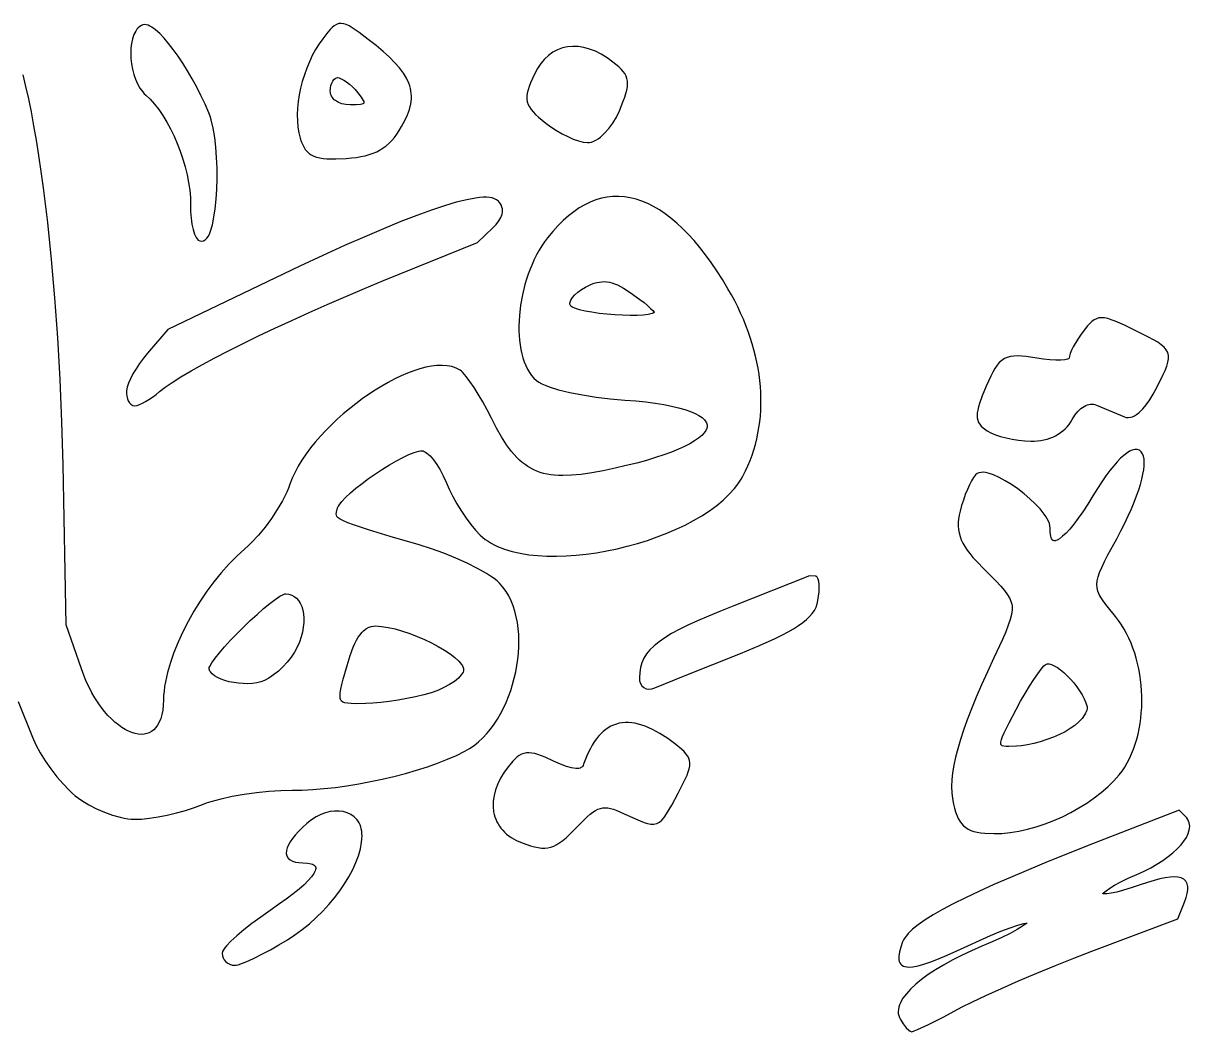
# Model space of a CAD drawing. Extents: x -592 to 638, y 287 to 852.
# Drawn here: x 32.6 to 92.4, y 593.5 to 645.1 of the extents above; entities that cross this region are included whole.
import ezdxf

# ---------------------------------------------------------------- set-up
doc = ezdxf.new("R2010")
doc.units = 0
doc.layers.add('COUCHE_1', color=18, linetype='CONTINUOUS')

msp = doc.modelspace()

# ---------------------------------------------------------------- linework, layer by layer
at = {"layer": 'COUCHE_1'}
for points in [[(42.444, 635.635), (42.493, 636.12), (42.525, 636.636), (42.54, 637.171), (42.537, 637.716), (42.516, 638.258), (42.475, 638.787), (42.416, 639.291), (42.336, 639.76), (42.235, 640.181), (42.176, 640.372), (42.112, 640.547), (41.921, 640.993), (41.714, 641.436), (41.494, 641.871), (41.263, 642.295), (41.024, 642.703), (40.781, 643.092), (40.536, 643.458), (40.292, 643.796), (40.053, 644.103), (39.821, 644.375), (39.598, 644.608), (39.387, 644.798), (39.191, 644.941), (39.095, 644.996), (39.003, 645.036), (38.912, 645.062), (38.823, 645.071), (38.735, 645.06), (38.657, 645.027), (38.573, 644.969), (38.5, 644.902), (38.434, 644.827), (38.374, 644.741), (38.277, 644.554), (38.202, 644.34), (38.15, 644.106), (38.12, 643.856), (38.11, 643.595), (38.12, 643.326), (38.149, 643.054), (38.198, 642.784), (38.266, 642.52), (38.353, 642.266), (38.459, 642.028), (38.583, 641.809), (38.726, 641.616), (38.807, 641.528), (38.888, 641.453), (39.115, 641.239), (39.336, 640.993), (39.552, 640.715), (39.762, 640.408), (39.962, 640.077), (40.153, 639.724), (40.333, 639.354), (40.499, 638.97), (40.65, 638.576), (40.786, 638.176), (40.904, 637.773), (41.002, 637.371), (41.08, 636.973), (41.137, 636.583), (41.17, 636.206), (41.178, 635.841), (41.183, 635.483), (41.207, 635.144), (41.248, 634.836), (41.305, 634.564), (41.376, 634.335), (41.462, 634.156), (41.515, 634.081), (41.575, 634.022), (41.647, 633.98), (41.73, 633.963), (41.837, 633.982), (41.931, 634.037), (42.011, 634.116), (42.08, 634.217), (42.142, 634.336), (42.198, 634.475), (42.297, 634.801), (42.379, 635.192)], [(49.028, 645.117), (48.9, 645.134), (48.776, 645.123), (48.658, 645.081), (48.547, 645.014), (48.44, 644.924), (48.332, 644.812), (48.217, 644.679), (47.955, 644.344), (47.763, 644.076), (47.584, 643.788), (47.419, 643.484), (47.268, 643.166), (47.132, 642.837), (47.012, 642.5), (46.908, 642.157), (46.82, 641.811), (46.749, 641.465), (46.697, 641.121), (46.663, 640.782), (46.648, 640.45), (46.653, 640.129), (46.678, 639.82), (46.725, 639.526), (46.794, 639.251), (46.849, 639.084), (46.91, 638.934), (46.979, 638.797), (47.058, 638.674), (47.148, 638.565), (47.251, 638.47), (47.367, 638.39), (47.497, 638.324), (47.642, 638.272), (47.801, 638.233), (47.977, 638.206), (48.171, 638.189), (48.385, 638.182), (48.62, 638.183), (49.159, 638.211), (49.427, 638.234), (49.678, 638.264), (49.913, 638.303), (50.133, 638.35), (50.341, 638.407), (50.535, 638.474), (50.719, 638.553), (50.891, 638.643), (51.054, 638.745), (51.208, 638.86), (51.354, 638.988), (51.492, 639.129), (51.624, 639.285), (51.751, 639.454), (51.875, 639.639), (51.996, 639.839), (52.161, 640.146), (52.295, 640.441), (52.396, 640.725), (52.464, 641.001), (52.495, 641.27), (52.497, 641.405), (52.49, 641.538), (52.473, 641.67), (52.447, 641.801), (52.411, 641.932), (52.365, 642.063), (52.245, 642.322), (52.085, 642.583), (51.886, 642.847), (51.648, 643.117), (51.369, 643.396), (51.049, 643.686), (50.686, 643.99), (50.281, 644.309), (49.818, 644.659), (49.457, 644.912), (49.302, 645.005), (49.161, 645.073)], [(62.225, 643.55), (61.926, 643.7), (61.63, 643.815), (61.339, 643.896), (61.053, 643.943), (60.773, 643.955), (60.502, 643.931), (60.24, 643.874), (59.99, 643.781), (59.752, 643.654), (59.529, 643.493), (59.321, 643.3), (59.131, 643.073), (58.958, 642.815), (58.805, 642.526), (58.61, 642.089), (58.536, 641.898), (58.479, 641.723), (58.44, 641.559), (58.419, 641.405), (58.419, 641.258), (58.439, 641.116), (58.482, 640.98), (58.547, 640.848), (58.633, 640.719), (58.74, 640.591), (58.867, 640.46), (59.016, 640.324), (59.38, 640.024), (59.646, 639.827), (59.929, 639.643), (60.22, 639.475), (60.511, 639.327), (60.793, 639.204), (61.059, 639.109), (61.303, 639.045), (61.517, 639.019), (61.626, 639.026), (61.736, 639.052), (61.847, 639.093), (61.958, 639.15), (62.07, 639.22), (62.182, 639.304), (62.402, 639.503), (62.616, 639.745), (62.818, 640.023), (63.002, 640.329), (63.161, 640.657), (63.36, 641.141), (63.436, 641.351), (63.497, 641.541), (63.542, 641.716), (63.57, 641.878), (63.581, 642.029), (63.573, 642.171), (63.545, 642.306), (63.498, 642.434), (63.431, 642.556), (63.346, 642.673), (63.243, 642.788), (63.122, 642.905), (62.828, 643.148), (62.526, 643.366)], [(49.962, 640.992), (49.886, 640.976), (49.661, 640.956), (49.357, 640.954), (49.135, 640.971), (48.935, 641.015), (48.76, 641.083), (48.609, 641.172), (48.548, 641.221), (48.493, 641.275), (48.447, 641.333), (48.408, 641.393), (48.378, 641.456), (48.357, 641.522), (48.344, 641.59), (48.34, 641.662), (48.351, 641.809), (48.377, 641.945), (48.418, 642.067), (48.469, 642.17), (48.528, 642.251), (48.591, 642.308), (48.653, 642.34), (48.715, 642.35), (48.795, 642.336), (48.905, 642.294), (49.034, 642.224), (49.175, 642.13), (49.323, 642.014), (49.471, 641.882), (49.615, 641.736), (49.751, 641.579), (49.92, 641.358), (50.027, 641.187), (50.053, 641.127), (50.064, 641.082), (50.064, 641.057), (50.06, 641.044), (50.047, 641.03), (50.017, 641.012)], [(57.07, 635.875), (57.018, 635.95), (56.954, 636.022), (56.868, 636.091), (56.762, 636.145), (56.64, 636.183), (56.502, 636.207), (56.349, 636.218), (56.179, 636.217), (55.993, 636.204), (55.789, 636.179), (55.331, 636.094), (54.801, 635.963), (54.199, 635.785), (53.526, 635.561), (52.78, 635.29), (51.962, 634.973), (51.072, 634.609), (50.109, 634.199), (49.073, 633.742), (47.964, 633.239), (46.783, 632.69), (45.529, 632.093), (40.018, 629.448), (38.973, 628.228), (38.764, 627.97), (38.566, 627.702), (38.386, 627.432), (38.228, 627.169), (38.095, 626.918), (37.992, 626.687), (37.923, 626.48), (37.894, 626.306), (37.896, 626.158), (37.914, 626.022), (37.945, 625.897), (37.99, 625.785), (38.049, 625.687), (38.124, 625.608), (38.216, 625.552), (38.321, 625.53), (38.437, 625.548), (38.566, 625.593), (38.712, 625.662), (38.874, 625.751), (39.046, 625.858), (39.226, 625.98), (39.409, 626.115), (39.587, 626.258), (39.876, 626.482), (40.244, 626.734), (40.689, 627.013), (41.204, 627.317), (41.785, 627.642), (42.426, 627.987), (43.123, 628.348), (43.87, 628.724), (44.663, 629.111), (45.496, 629.508), (46.364, 629.911), (47.264, 630.319), (48.188, 630.729), (49.134, 631.139), (50.095, 631.545), (51.068, 631.946), (55.878, 633.905), (56.674, 634.646), (56.847, 634.825), (56.986, 635.005), (57.086, 635.185), (57.147, 635.362), (57.162, 635.454), (57.167, 635.542), (57.159, 635.63), (57.141, 635.715), (57.111, 635.797)], [(62.263, 631.893), (62.389, 631.896), (62.516, 631.887), (62.644, 631.866), (62.776, 631.832), (62.913, 631.785), (63.057, 631.724), (63.207, 631.65), (63.366, 631.561), (63.716, 631.34), (64.208, 630.988), (64.422, 630.821), (64.607, 630.665), (64.759, 630.526), (64.871, 630.41), (64.936, 630.324), (64.941, 630.313), (64.935, 630.306), (64.897, 630.283), (64.835, 630.259), (64.639, 630.214), (64.377, 630.182), (64.062, 630.165), (63.706, 630.161), (63.322, 630.171), (62.923, 630.193), (62.52, 630.226), (62.126, 630.27), (61.752, 630.324), (61.412, 630.386), (61.116, 630.457), (60.878, 630.533), (60.788, 630.572), (60.718, 630.61), (60.672, 630.644), (60.649, 630.671), (60.634, 630.704), (60.625, 630.743), (60.624, 630.787), (60.632, 630.838), (60.648, 630.894), (60.674, 630.953), (60.758, 631.086), (60.877, 631.223), (61.03, 631.361), (61.213, 631.493), (61.423, 631.615), (61.729, 631.758), (61.869, 631.81), (62.004, 631.849), (62.135, 631.877)], [(90.097, 625.499), (90.31, 625.785), (90.522, 626.123), (90.726, 626.507), (91.014, 627.1), (91.124, 627.346), (91.21, 627.564), (91.269, 627.761), (91.3, 627.94), (91.299, 628.108), (91.262, 628.264), (91.186, 628.408), (91.075, 628.54), (90.93, 628.664), (90.751, 628.787), (90.537, 628.913), (90.283, 629.049), (89.654, 629.363), (89.047, 629.657), (88.57, 629.868), (88.369, 629.944), (88.19, 629.998), (88.028, 630.032), (87.878, 630.044), (87.739, 630.033), (87.609, 629.997), (87.488, 629.938), (87.375, 629.857), (87.267, 629.756), (87.158, 629.637), (86.927, 629.342), (86.784, 629.144), (86.65, 628.943), (86.424, 628.557), (86.335, 628.379), (86.266, 628.219), (86.221, 628.079), (86.205, 627.977), (86.201, 627.964), (86.197, 627.958), (86.173, 627.942), (86.13, 627.923), (85.982, 627.888), (85.776, 627.869), (85.522, 627.866), (85.228, 627.882), (84.902, 627.916), (84.55, 627.97), (84.01, 628.054), (83.777, 628.079), (83.566, 628.089), (83.375, 628.083), (83.199, 628.059), (83.038, 628.015), (82.89, 627.948), (82.755, 627.858), (82.63, 627.744), (82.514, 627.608), (82.404, 627.447), (82.296, 627.261), (82.188, 627.048), (81.957, 626.536), (81.755, 626.048), (81.611, 625.647), (81.559, 625.472), (81.523, 625.312), (81.501, 625.167), (81.494, 625.032), (81.503, 624.907), (81.529, 624.79), (81.572, 624.682), (81.632, 624.583), (81.706, 624.491), (81.796, 624.405), (82.012, 624.246), (82.201, 624.142), (82.432, 624.047), (82.698, 623.96), (82.989, 623.884), (83.297, 623.82), (83.615, 623.77), (83.933, 623.737), (84.242, 623.721), (84.418, 623.723), (84.59, 623.734), (84.756, 623.755), (84.918, 623.785), (85.075, 623.824), (85.226, 623.873), (85.372, 623.931), (85.511, 623.997), (85.645, 624.073), (85.771, 624.157), (85.891, 624.251), (86.003, 624.352), (86.108, 624.462), (86.204, 624.58), (86.293, 624.706), (86.371, 624.835), (86.508, 625.054), (86.657, 625.237), (86.816, 625.386), (86.981, 625.5), (87.062, 625.541), (87.143, 625.574), (87.224, 625.598), (87.303, 625.612), (87.38, 625.616), (87.456, 625.611), (87.529, 625.597), (87.603, 625.571), (89.04, 624.965), (89.135, 624.937), (89.24, 624.929), (89.346, 624.942), (89.453, 624.975), (89.56, 625.024), (89.667, 625.089), (89.773, 625.17), (89.881, 625.266), (89.988, 625.375)], [(89.796, 608.972), (89.844, 609.243), (89.881, 609.518), (89.909, 609.796), (89.927, 610.077), (89.935, 610.359), (89.933, 610.642), (89.921, 610.925), (89.9, 611.208), (89.869, 611.49), (89.829, 611.769), (89.778, 612.047), (89.718, 612.321), (89.649, 612.591), (89.569, 612.856), (89.48, 613.117), (89.381, 613.371), (89.273, 613.618), (89.155, 613.858), (89.027, 614.09), (88.889, 614.313), (88.741, 614.527), (88.585, 614.728), (88.155, 615.261), (87.989, 615.483), (87.855, 615.684), (87.753, 615.867), (87.682, 616.039), (87.641, 616.207), (87.629, 616.378), (87.646, 616.561), (87.693, 616.764), (87.771, 616.993), (87.882, 617.252), (88.025, 617.549), (88.2, 617.887), (88.648, 618.711), (88.865, 619.118), (89.063, 619.51), (89.242, 619.886), (89.403, 620.245), (89.545, 620.588), (89.67, 620.912), (89.776, 621.218), (89.865, 621.505), (89.937, 621.773), (89.993, 622.021), (90.031, 622.248), (90.054, 622.455), (90.06, 622.64), (90.05, 622.805), (90.022, 622.95), (89.976, 623.075), (89.907, 623.178), (89.814, 623.253), (89.7, 623.292), (89.576, 623.294), (89.446, 623.262), (89.31, 623.2), (89.166, 623.11), (89.013, 622.991), (88.85, 622.842), (88.676, 622.663), (88.492, 622.453), (88.298, 622.21), (88.094, 621.936), (87.88, 621.628), (87.656, 621.286), (87.423, 620.91), (87.161, 620.487), (86.912, 620.106), (86.675, 619.767), (86.452, 619.47), (86.244, 619.217), (86.052, 619.007), (85.877, 618.842), (85.722, 618.722), (85.587, 618.647), (85.534, 618.627), (85.486, 618.617), (85.447, 618.616), (85.416, 618.622), (85.388, 618.633), (85.362, 618.653), (85.336, 618.682), (85.311, 618.724), (85.287, 618.78), (85.268, 618.847), (85.239, 619.03), (85.231, 619.268), (85.223, 619.375), (85.195, 619.492), (85.149, 619.611), (85.089, 619.733), (85.015, 619.858), (84.928, 619.986), (84.721, 620.246), (84.474, 620.509), (84.196, 620.772), (83.896, 621.027), (83.58, 621.27), (83.257, 621.493), (82.936, 621.693), (82.623, 621.862), (82.327, 621.994), (82.054, 622.083), (81.926, 622.111), (81.806, 622.124), (81.693, 622.122), (81.588, 622.102), (81.492, 622.061), (81.413, 621.998), (81.31, 621.864), (81.205, 621.691), (81.099, 621.481), (80.992, 621.242), (80.888, 620.98), (80.79, 620.703), (80.7, 620.417), (80.623, 620.129), (80.578, 619.929), (80.547, 619.736), (80.53, 619.55), (80.527, 619.368), (80.541, 619.19), (80.57, 619.015), (80.617, 618.841), (80.681, 618.667), (80.763, 618.493), (80.863, 618.318), (80.981, 618.139), (81.119, 617.955), (81.275, 617.764), (81.453, 617.565), (81.867, 617.139), (82.472, 616.538), (82.709, 616.287), (82.904, 616.06), (83.056, 615.852), (83.17, 615.655), (83.211, 615.561), (83.243, 615.466), (83.267, 615.37), (83.282, 615.273), (83.288, 615.172), (83.286, 615.068), (83.256, 614.837), (83.191, 614.578), (83.091, 614.283), (82.956, 613.945), (82.787, 613.559), (82.35, 612.615), (82.022, 611.902), (81.722, 611.23), (81.45, 610.597), (81.206, 610.001), (80.99, 609.441), (80.8, 608.915), (80.637, 608.421), (80.499, 607.957), (80.387, 607.521), (80.3, 607.112), (80.238, 606.727), (80.2, 606.366), (80.185, 606.025), (80.195, 605.704), (80.227, 605.4), (80.282, 605.114), (80.335, 604.905), (80.393, 604.715), (80.456, 604.543), (80.526, 604.388), (80.605, 604.248), (80.694, 604.123), (80.795, 604.013), (80.909, 603.918), (81.036, 603.838), (81.176, 603.772), (81.329, 603.719), (81.498, 603.678), (81.682, 603.647), (81.884, 603.626), (82.344, 603.606), (82.76, 603.617), (83.189, 603.659), (83.628, 603.731), (84.074, 603.83), (84.524, 603.955), (84.974, 604.105), (85.421, 604.278), (85.862, 604.472), (86.293, 604.686), (86.712, 604.919), (87.115, 605.168), (87.498, 605.432), (87.858, 605.711), (88.193, 606.001), (88.498, 606.303), (88.77, 606.614), (88.919, 606.81), (89.057, 607.017), (89.185, 607.234), (89.302, 607.46), (89.41, 607.694), (89.507, 607.937), (89.594, 608.187), (89.672, 608.443), (89.739, 608.705)], [(70.332, 613.241), (71.142, 613.606), (71.492, 613.778), (71.806, 613.944), (72.087, 614.105), (72.336, 614.264), (72.555, 614.42), (72.744, 614.575), (72.906, 614.73), (73.041, 614.887), (73.151, 615.047), (73.236, 615.21), (73.298, 615.376), (73.336, 615.545), (73.369, 615.781), (73.389, 616), (73.398, 616.199), (73.395, 616.376), (73.38, 616.527), (73.351, 616.652), (73.3, 616.748), (73.245, 616.793), (73.188, 616.807), (72.91, 616.811), (69.021, 615.286), (68.337, 615.014), (67.718, 614.758), (67.16, 614.517), (66.661, 614.287), (66.218, 614.067), (65.827, 613.855), (65.485, 613.647), (65.19, 613.441), (64.938, 613.235), (64.727, 613.026), (64.555, 612.812), (64.418, 612.59), (64.316, 612.359), (64.245, 612.119), (64.202, 611.867), (64.184, 611.6), (64.195, 611.443), (64.238, 611.302), (64.311, 611.183), (64.411, 611.091), (64.534, 611.033), (64.672, 611.01), (64.819, 611.023), (64.967, 611.069), (66.535, 611.707), (69.364, 612.841)], [(42.267, 612.363), (42.435, 612.6), (42.656, 612.878), (42.922, 613.186), (43.223, 613.513), (43.549, 613.852), (43.891, 614.192), (44.24, 614.526), (44.586, 614.843), (44.921, 615.135), (45.235, 615.393), (45.519, 615.607), (45.76, 615.769), (45.95, 615.868), (46.013, 615.89), (46.055, 615.896), (46.216, 615.879), (46.364, 615.835), (46.496, 615.765), (46.614, 615.67), (46.717, 615.552), (46.805, 615.411), (46.877, 615.248), (46.932, 615.066), (46.968, 614.867), (46.985, 614.652), (46.982, 614.424), (46.959, 614.185), (46.914, 613.937), (46.848, 613.683), (46.759, 613.425), (46.648, 613.165), (46.511, 612.911), (46.338, 612.653), (46.137, 612.399), (45.915, 612.157), (45.679, 611.933), (45.437, 611.737), (45.198, 611.575), (44.968, 611.454), (44.779, 611.385), (44.571, 611.335), (44.348, 611.303), (44.113, 611.289), (43.873, 611.291), (43.631, 611.31), (43.392, 611.343), (43.161, 611.391), (42.943, 611.451), (42.741, 611.523), (42.561, 611.605), (42.407, 611.694), (42.285, 611.79), (42.196, 611.889), (42.168, 611.935), (42.148, 611.982), (42.136, 612.028), (42.132, 612.071), (42.139, 612.114), (42.163, 612.176)], [(50.157, 610.27), (49.618, 610.264), (49.405, 610.269), (49.23, 610.284), (49.092, 610.309), (48.992, 610.346), (48.922, 610.395), (48.9, 610.42), (48.883, 610.448), (48.854, 610.536), (48.843, 610.656), (48.854, 610.813), (48.886, 611.01), (48.938, 611.247), (49.008, 611.527), (49.2, 612.221), (49.358, 612.734), (49.521, 613.167), (49.604, 613.353), (49.689, 613.521), (49.776, 613.669), (49.865, 613.799), (49.956, 613.911), (50.049, 614.006), (50.143, 614.083), (50.24, 614.145), (50.339, 614.192), (50.442, 614.224), (50.55, 614.243), (50.663, 614.248), (50.971, 614.228), (51.307, 614.176), (51.665, 614.095), (52.037, 613.99), (52.417, 613.862), (52.797, 613.715), (53.172, 613.553), (53.533, 613.379), (53.876, 613.196), (54.193, 613.007), (54.477, 612.817), (54.722, 612.629), (54.921, 612.446), (55, 612.361), (55.065, 612.278), (55.115, 612.2), (55.15, 612.128), (55.169, 612.065), (55.175, 612.01), (55.167, 611.952), (55.146, 611.887), (55.108, 611.815), (55.056, 611.738), (54.988, 611.658), (54.906, 611.576), (54.701, 611.407), (54.452, 611.243), (54.165, 611.088), (53.848, 610.948), (53.507, 610.829), (53.131, 610.723), (52.714, 610.623), (52.271, 610.53), (51.816, 610.448), (51.363, 610.379), (50.926, 610.324), (50.52, 610.288)], [(84.395, 608.223), (84.072, 608.151), (83.776, 608.103), (83.514, 608.081), (83.124, 608.073), (82.975, 608.078), (82.859, 608.091), (82.779, 608.113), (82.735, 608.139), (82.714, 608.167), (82.703, 608.215), (82.709, 608.3), (82.741, 608.422), (82.799, 608.581), (82.885, 608.776), (83.137, 609.286), (83.493, 609.967), (83.721, 610.387), (83.951, 610.789), (84.178, 611.164), (84.396, 611.503), (84.597, 611.795), (84.774, 612.029), (84.92, 612.197), (84.975, 612.249), (85.016, 612.279), (85.048, 612.294), (85.086, 612.303), (85.131, 612.306), (85.181, 612.302), (85.307, 612.27), (85.45, 612.208), (85.606, 612.116), (85.772, 611.998), (85.943, 611.856), (86.115, 611.696), (86.285, 611.519), (86.449, 611.329), (86.603, 611.129), (86.746, 610.923), (86.873, 610.715), (86.98, 610.507), (87.066, 610.304), (87.126, 610.11), (87.134, 610.056), (87.131, 609.997), (87.116, 609.929), (87.09, 609.855), (87.053, 609.775), (87.004, 609.692), (86.872, 609.514), (86.702, 609.333), (86.498, 609.154), (86.265, 608.985), (86.008, 608.83), (85.721, 608.687), (85.406, 608.551), (85.072, 608.426), (84.732, 608.316)], [(59.33, 602.863), (59.492, 602.879), (59.65, 602.914), (59.804, 602.97), (59.958, 603.046), (60.111, 603.142), (60.268, 603.258), (60.43, 603.395), (60.601, 603.554), (60.973, 603.935), (61.345, 604.318), (61.508, 604.471), (61.659, 604.601), (61.8, 604.708), (61.933, 604.792), (62.06, 604.855), (62.183, 604.898), (62.305, 604.924), (62.431, 604.931), (62.562, 604.923), (62.704, 604.897), (62.857, 604.854), (63.024, 604.795), (63.411, 604.626), (63.98, 604.359), (64.215, 604.255), (64.421, 604.174), (64.606, 604.117), (64.775, 604.086), (64.932, 604.086), (65.08, 604.122), (65.215, 604.194), (65.34, 604.301), (65.459, 604.439), (65.579, 604.612), (65.84, 605.062), (66.167, 605.673), (66.434, 606.185), (66.624, 606.593), (66.691, 606.77), (66.739, 606.93), (66.767, 607.078), (66.773, 607.217), (66.756, 607.349), (66.716, 607.473), (66.654, 607.591), (66.572, 607.703), (66.47, 607.814), (66.349, 607.927), (66.052, 608.17), (65.636, 608.477), (65.237, 608.736), (64.854, 608.946), (64.667, 609.033), (64.484, 609.108), (64.305, 609.171), (64.13, 609.221), (63.958, 609.259), (63.79, 609.285), (63.626, 609.298), (63.465, 609.298), (63.308, 609.285), (63.155, 609.26), (63.006, 609.221), (62.862, 609.17), (62.721, 609.106), (62.586, 609.029), (62.455, 608.939), (62.329, 608.837), (62.207, 608.723), (62.091, 608.597), (61.979, 608.458), (61.872, 608.308), (61.769, 608.145), (61.67, 607.971), (61.576, 607.785), (61.486, 607.586), (61.322, 607.159), (61.295, 607.098), (61.265, 607.052), (61.231, 607.015), (61.19, 606.987), (61.14, 606.964), (61.079, 606.949), (61.006, 606.942), (60.923, 606.943), (60.711, 606.976), (60.453, 607.05), (60.146, 607.166), (59.786, 607.326), (59.349, 607.523), (58.984, 607.66), (58.822, 607.706), (58.671, 607.736), (58.53, 607.748), (58.395, 607.743), (58.268, 607.719), (58.146, 607.676), (58.03, 607.615), (57.919, 607.536), (57.809, 607.44), (57.699, 607.327), (57.471, 607.053), (57.253, 606.751), (57.071, 606.449), (56.924, 606.149), (56.811, 605.851), (56.734, 605.559), (56.692, 605.272), (56.686, 604.992), (56.714, 604.724), (56.742, 604.592), (56.778, 604.464), (56.823, 604.339), (56.877, 604.218), (56.94, 604.101), (57.011, 603.988), (57.09, 603.879), (57.178, 603.775), (57.274, 603.675), (57.38, 603.579), (57.612, 603.407), (57.877, 603.255), (58.172, 603.126), (58.608, 602.977), (58.804, 602.924), (58.988, 602.887), (59.163, 602.866)], [(43.082, 596.965), (43.19, 596.908), (43.309, 596.872), (43.436, 596.858), (43.519, 596.865), (43.616, 596.887), (43.848, 596.964), (44.141, 597.085), (44.482, 597.244), (44.864, 597.436), (45.274, 597.656), (45.703, 597.9), (46.141, 598.161), (46.529, 598.415), (46.907, 598.691), (47.272, 598.987), (47.621, 599.3), (47.954, 599.628), (48.267, 599.967), (48.56, 600.317), (48.831, 600.673), (49.077, 601.034), (49.298, 601.397), (49.491, 601.76), (49.653, 602.12), (49.785, 602.475), (49.882, 602.823), (49.944, 603.159), (49.961, 603.326), (49.968, 603.487), (49.965, 603.612), (49.953, 603.731), (49.932, 603.845), (49.902, 603.953), (49.864, 604.055), (49.817, 604.152), (49.764, 604.241), (49.701, 604.326), (49.56, 604.47), (49.394, 604.587), (49.208, 604.675), (49.006, 604.734), (48.79, 604.763), (48.564, 604.762), (48.33, 604.731), (48.091, 604.671), (47.85, 604.58), (47.61, 604.458), (47.372, 604.304), (47.142, 604.12), (46.916, 603.914), (46.718, 603.717), (46.547, 603.531), (46.402, 603.353), (46.284, 603.185), (46.193, 603.026), (46.129, 602.875), (46.093, 602.732), (46.088, 602.595), (46.119, 602.467), (46.186, 602.355), (46.285, 602.265), (46.411, 602.198), (46.562, 602.151), (46.736, 602.122), (46.932, 602.111), (47.169, 602.097), (47.353, 602.063), (47.422, 602.041), (47.48, 602.014), (47.523, 601.986), (47.555, 601.957), (47.577, 601.927), (47.591, 601.895), (47.598, 601.858), (47.597, 601.813), (47.588, 601.761), (47.569, 601.703), (47.494, 601.557), (47.375, 601.389), (47.208, 601.199), (46.996, 600.989), (46.738, 600.759), (46.435, 600.512), (46.087, 600.247), (45.695, 599.965), (45.258, 599.666), (44.774, 599.331), (44.32, 598.998), (43.909, 598.676), (43.548, 598.374), (43.249, 598.098), (43.021, 597.859), (42.934, 597.752), (42.868, 597.655), (42.822, 597.563), (42.803, 597.476), (42.815, 597.348), (42.852, 597.233), (42.91, 597.129), (42.988, 597.039)], [(91.774, 599.24), (92.115, 600.096), (92.199, 600.325), (92.256, 600.533), (92.287, 600.72), (92.289, 600.889), (92.259, 601.037), (92.228, 601.108), (92.189, 601.17), (92.14, 601.224), (92.08, 601.273), (91.947, 601.34), (91.784, 601.377), (91.597, 601.388), (91.382, 601.375), (91.139, 601.339), (90.865, 601.28), (90.56, 601.199), (90.222, 601.097), (89.852, 600.973), (89.39, 600.82), (88.988, 600.699), (88.645, 600.609), (88.362, 600.55), (88.142, 600.519), (87.985, 600.515), (87.938, 600.521), (87.931, 600.523), (87.94, 600.536), (87.974, 600.575), (88.099, 600.681), (88.287, 600.81), (88.541, 600.96), (88.858, 601.129), (89.239, 601.314), (89.686, 601.516), (90.048, 601.682), (90.39, 601.859), (90.71, 602.042), (91.006, 602.231), (91.278, 602.425), (91.523, 602.622), (91.741, 602.82), (91.93, 603.018), (92.089, 603.216), (92.216, 603.412), (92.31, 603.605), (92.367, 603.794), (92.382, 603.89), (92.387, 603.982), (92.381, 604.074), (92.363, 604.162), (92.334, 604.248), (92.294, 604.33), (92.242, 604.408), (92.181, 604.478), (91.854, 604.814), (87.405, 603.074), (85.139, 602.171), (84.131, 601.756), (83.205, 601.364), (82.358, 600.994), (81.588, 600.646), (80.893, 600.317), (80.271, 600.007), (79.721, 599.715), (79.239, 599.44), (78.824, 599.18), (78.473, 598.934), (78.185, 598.701), (77.959, 598.48), (77.866, 598.37), (77.788, 598.263), (77.724, 598.158), (77.676, 598.055), (77.576, 597.78), (77.508, 597.539), (77.475, 597.33), (77.472, 597.232), (77.48, 597.143), (77.5, 597.059), (77.533, 596.983), (77.581, 596.916), (77.642, 596.86), (77.714, 596.817), (77.795, 596.788), (77.884, 596.77), (77.984, 596.763), (78.203, 596.777), (78.464, 596.828), (78.767, 596.913), (79.116, 597.033), (79.514, 597.187), (79.961, 597.376), (80.461, 597.6), (81.013, 597.858), (81.615, 598.136), (82.187, 598.385), (82.713, 598.601), (83.182, 598.778), (83.58, 598.911), (83.892, 598.997), (84.007, 599.02), (84.054, 599.025), (84.024, 598.997), (83.827, 598.857), (83.542, 598.686), (83.179, 598.492), (82.751, 598.281), (82.266, 598.059), (81.734, 597.831), (81.197, 597.599), (80.688, 597.36), (80.211, 597.118), (79.766, 596.872), (79.355, 596.624), (78.98, 596.377), (78.643, 596.129), (78.344, 595.884), (78.084, 595.641), (77.867, 595.402), (77.693, 595.169), (77.621, 595.052), (77.562, 594.937), (77.515, 594.823), (77.48, 594.711), (77.458, 594.599), (77.449, 594.49), (77.454, 594.382), (77.474, 594.276), (77.509, 594.175), (77.558, 594.079), (77.709, 593.85), (77.86, 593.66), (77.998, 593.527), (78.069, 593.48), (78.152, 593.455), (78.268, 593.49), (78.442, 593.565), (79, 593.831), (79.779, 594.224), (80.699, 594.703), (81.255, 594.983), (81.945, 595.31), (82.743, 595.671), (83.62, 596.055), (84.55, 596.45), (85.505, 596.843), (86.456, 597.223), (87.378, 597.579)]]:
    msp.add_lwpolyline(points, close=True, dxfattribs=at)
msp.add_lwpolyline([(32.342, 610.369), (33.073, 608.553), (33.25, 608.163), (33.474, 607.752), (33.733, 607.334), (34.02, 606.921), (34.326, 606.524), (34.642, 606.156), (34.959, 605.828), (35.117, 605.681), (35.271, 605.55), (35.43, 605.428), (35.601, 605.309), (35.967, 605.086), (36.361, 604.883), (36.768, 604.705), (37.179, 604.557), (37.58, 604.444), (37.774, 604.401), (37.962, 604.37), (38.142, 604.35), (38.313, 604.341), (38.668, 604.353), (39.073, 604.395), (39.515, 604.464), (39.98, 604.556), (40.455, 604.668), (40.925, 604.798), (41.377, 604.943), (41.795, 605.098), (42.002, 605.175), (42.229, 605.25), (42.741, 605.391), (43.312, 605.518), (43.924, 605.628), (44.557, 605.717), (45.191, 605.783), (45.808, 605.823), (46.39, 605.832), (46.906, 605.838), (47.451, 605.864), (48.017, 605.91), (48.6, 605.974), (49.195, 606.056), (49.797, 606.155), (50.403, 606.269), (51.007, 606.398), (51.605, 606.54), (52.192, 606.694), (52.763, 606.86), (53.315, 607.036), (53.843, 607.222), (54.342, 607.416), (54.807, 607.617), (55.235, 607.826), (55.48, 607.966), (55.715, 608.129), (55.94, 608.311), (56.155, 608.512), (56.359, 608.73), (56.552, 608.964), (56.735, 609.212), (56.906, 609.474), (57.066, 609.747), (57.214, 610.031), (57.35, 610.325), (57.474, 610.627), (57.586, 610.936), (57.686, 611.25), (57.772, 611.569), (57.846, 611.891), (57.906, 612.214), (57.953, 612.539), (57.986, 612.862), (58.005, 613.184), (58.009, 613.502), (57.999, 613.816), (57.973, 614.125), (57.933, 614.426), (57.876, 614.72), (57.804, 615.004), (57.715, 615.277), (57.61, 615.538), (57.487, 615.786), (57.347, 616.019), (57.189, 616.236), (57.013, 616.435), (56.886, 616.553), (56.733, 616.675), (56.555, 616.801), (56.354, 616.93), (55.893, 617.193), (55.363, 617.46), (54.781, 617.723), (54.164, 617.973), (53.528, 618.203), (52.89, 618.404), (51.413, 618.836), (50.308, 619.17), (49.524, 619.428), (49.239, 619.535), (49.017, 619.632), (48.854, 619.719), (48.745, 619.797), (48.681, 619.866), (48.651, 619.928), (48.642, 619.994), (48.651, 620.075), (48.719, 620.3), (48.748, 620.369), (48.793, 620.445), (48.934, 620.63), (49.129, 620.84), (49.373, 621.069), (49.656, 621.31), (49.97, 621.558), (50.307, 621.807), (50.66, 622.053), (51.019, 622.288), (51.379, 622.509), (51.729, 622.71), (52.063, 622.885), (52.371, 623.029), (52.646, 623.137), (52.878, 623.203), (52.971, 623.219), (53.047, 623.223), (53.097, 623.216), (53.155, 623.196), (53.222, 623.16), (53.294, 623.111), (53.457, 622.964), (53.628, 622.767), (53.801, 622.527), (53.97, 622.25), (54.129, 621.944), (54.275, 621.613), (54.43, 621.256), (54.619, 620.882), (54.831, 620.502), (55.061, 620.129), (55.301, 619.773), (55.544, 619.444), (55.785, 619.153), (56.016, 618.91), (56.144, 618.796), (56.282, 618.688), (56.428, 618.587), (56.582, 618.493), (56.745, 618.406), (56.916, 618.325), (57.277, 618.183), (57.666, 618.065), (58.08, 617.972), (58.516, 617.901), (58.971, 617.853), (59.444, 617.827), (59.932, 617.822), (60.432, 617.838), (60.943, 617.873), (61.461, 617.928), (61.984, 618.002), (62.51, 618.094), (63.037, 618.204), (63.561, 618.33), (64.08, 618.474), (64.593, 618.633), (65.096, 618.808), (65.587, 618.998), (66.064, 619.203), (66.523, 619.421), (66.964, 619.652), (67.382, 619.897), (67.777, 620.154), (68.144, 620.423), (68.483, 620.704), (68.79, 620.995), (69.061, 621.297), (69.185, 621.453), (69.298, 621.611), (69.401, 621.772), (69.493, 621.934), (69.625, 622.194), (69.747, 622.458), (69.858, 622.726), (69.96, 622.998), (70.05, 623.275), (70.131, 623.555), (70.202, 623.839), (70.262, 624.126), (70.313, 624.417), (70.353, 624.71), (70.383, 625.007), (70.403, 625.306), (70.413, 625.607), (70.413, 625.911), (70.403, 626.216), (70.383, 626.524), (70.353, 626.833), (70.314, 627.143), (70.264, 627.455), (70.204, 627.768), (70.135, 628.081), (70.055, 628.395), (69.966, 628.71), (69.867, 629.025), (69.758, 629.34), (69.64, 629.655), (69.511, 629.969), (69.373, 630.283), (69.225, 630.596), (69.068, 630.908), (68.901, 631.219), (68.724, 631.529), (68.437, 632.003), (68.149, 632.451), (67.86, 632.875), (67.569, 633.275), (67.277, 633.649), (66.984, 633.999), (66.69, 634.324), (66.395, 634.625), (66.099, 634.9), (65.803, 635.151), (65.506, 635.376), (65.208, 635.576), (64.91, 635.751), (64.612, 635.901), (64.314, 636.025), (64.016, 636.124), (63.718, 636.196), (63.42, 636.243), (63.124, 636.263), (62.828, 636.257), (62.535, 636.225), (62.243, 636.166), (61.953, 636.081), (61.665, 635.97), (61.381, 635.833), (61.099, 635.67), (60.82, 635.481), (60.545, 635.265), (60.273, 635.024), (60.004, 634.757), (59.739, 634.464), (59.477, 634.146), (59.324, 633.94), (59.179, 633.724), (59.043, 633.5), (58.914, 633.268), (58.794, 633.028), (58.682, 632.782), (58.579, 632.531), (58.484, 632.275), (58.397, 632.015), (58.319, 631.751), (58.189, 631.22), (58.093, 630.685), (58.033, 630.155), (58.016, 629.893), (58.008, 629.634), (58.009, 629.38), (58.02, 629.131), (58.04, 628.888), (58.069, 628.651), (58.108, 628.422), (58.156, 628.201), (58.214, 627.988), (58.282, 627.786), (58.36, 627.594), (58.449, 627.414), (58.548, 627.246), (58.658, 627.091), (58.778, 626.951), (58.912, 626.824), (59.028, 626.742), (59.176, 626.661), (59.353, 626.583), (59.559, 626.506), (60.045, 626.358), (60.619, 626.219), (61.264, 626.092), (61.962, 625.982), (62.694, 625.892), (63.441, 625.826), (64.001, 625.781), (64.519, 625.728), (64.998, 625.665), (65.437, 625.595), (65.836, 625.517), (66.195, 625.433), (66.515, 625.341), (66.795, 625.244), (67.035, 625.142), (67.235, 625.036), (67.394, 624.927), (67.514, 624.817), (67.596, 624.706), (67.622, 624.655), (67.64, 624.603), (67.651, 624.551), (67.654, 624.498), (67.65, 624.444), (67.638, 624.391), (67.587, 624.27), (67.501, 624.144), (67.377, 624.011), (67.214, 623.874), (67.013, 623.733), (66.773, 623.591), (66.496, 623.448), (66.18, 623.304), (65.828, 623.16), (65.438, 623.018), (65.012, 622.877), (64.549, 622.737), (64.049, 622.6), (63.513, 622.465), (62.941, 622.334), (62.333, 622.206), (61.746, 622.097), (61.206, 622.018), (60.71, 621.971), (60.255, 621.956), (60.042, 621.961), (59.838, 621.975), (59.643, 621.998), (59.455, 622.03), (59.275, 622.07), (59.102, 622.12), (58.935, 622.18), (58.774, 622.249), (58.618, 622.329), (58.468, 622.418), (58.321, 622.518), (58.178, 622.629), (58.039, 622.75), (57.902, 622.883), (57.768, 623.028), (57.636, 623.184), (57.375, 623.535), (57.117, 623.936), (56.86, 624.388), (56.598, 624.896), (56.38, 625.322), (56.154, 625.734), (55.928, 626.121), (55.707, 626.475), (55.499, 626.784), (55.307, 627.04), (55.139, 627.233), (55.062, 627.306), (54.99, 627.361), (54.789, 627.466), (54.567, 627.541), (54.328, 627.586), (54.074, 627.603), (53.806, 627.594), (53.525, 627.561), (53.233, 627.504), (52.93, 627.425), (52.618, 627.324), (52.299, 627.204), (51.974, 627.065), (51.644, 626.907), (51.31, 626.733), (50.975, 626.542), (50.639, 626.337), (50.304, 626.117), (49.971, 625.885), (49.642, 625.64), (49.319, 625.385), (49.002, 625.119), (48.694, 624.845), (48.395, 624.562), (48.107, 624.272), (47.833, 623.977), (47.572, 623.676), (47.327, 623.371), (47.099, 623.063), (46.89, 622.752), (46.7, 622.44), (46.533, 622.128), (46.389, 621.816), (46.27, 621.509), (46.195, 621.308), (46.107, 621.102), (45.888, 620.666), (45.624, 620.214), (45.324, 619.759), (44.998, 619.317), (44.656, 618.901), (44.307, 618.524), (44.134, 618.357), (43.961, 618.202), (43.55, 617.827), (43.146, 617.417), (42.754, 616.977), (42.377, 616.512), (42.016, 616.026), (41.674, 615.522), (41.354, 615.005), (41.056, 614.48), (40.784, 613.951), (40.54, 613.421), (40.327, 612.894), (40.145, 612.376), (39.999, 611.87), (39.889, 611.381), (39.849, 611.143), (39.82, 610.91), (39.8, 610.684), (39.792, 610.467), (39.78, 610.186), (39.751, 609.932), (39.706, 609.704), (39.648, 609.502), (39.576, 609.323), (39.492, 609.169), (39.398, 609.038), (39.295, 608.93), (39.183, 608.843), (39.062, 608.776), (38.933, 608.729), (38.796, 608.701), (38.652, 608.693), (38.499, 608.703), (38.34, 608.733), (38.176, 608.783), (38.006, 608.852), (37.833, 608.94), (37.657, 609.047), (37.479, 609.174), (37.301, 609.319), (37.124, 609.482), (36.948, 609.663), (36.774, 609.862), (36.604, 610.079), (36.437, 610.312), (36.277, 610.562), (36.122, 610.829), (35.975, 611.112), (35.835, 611.41), (35.705, 611.724), (35.584, 612.054), (34.812, 614.306), (34.648, 622.504), (34.587, 624.715), (34.495, 626.887), (34.374, 629.008), (34.226, 631.062), (34.052, 633.038), (33.856, 634.921), (33.64, 636.699), (33.524, 637.544), (33.404, 638.358), (33.279, 639.139), (33.151, 639.885), (33.019, 640.595), (32.884, 641.267), (32.745, 641.9), (32.603, 642.491)], dxfattribs=at)

doc.saveas('drawing.dxf')
